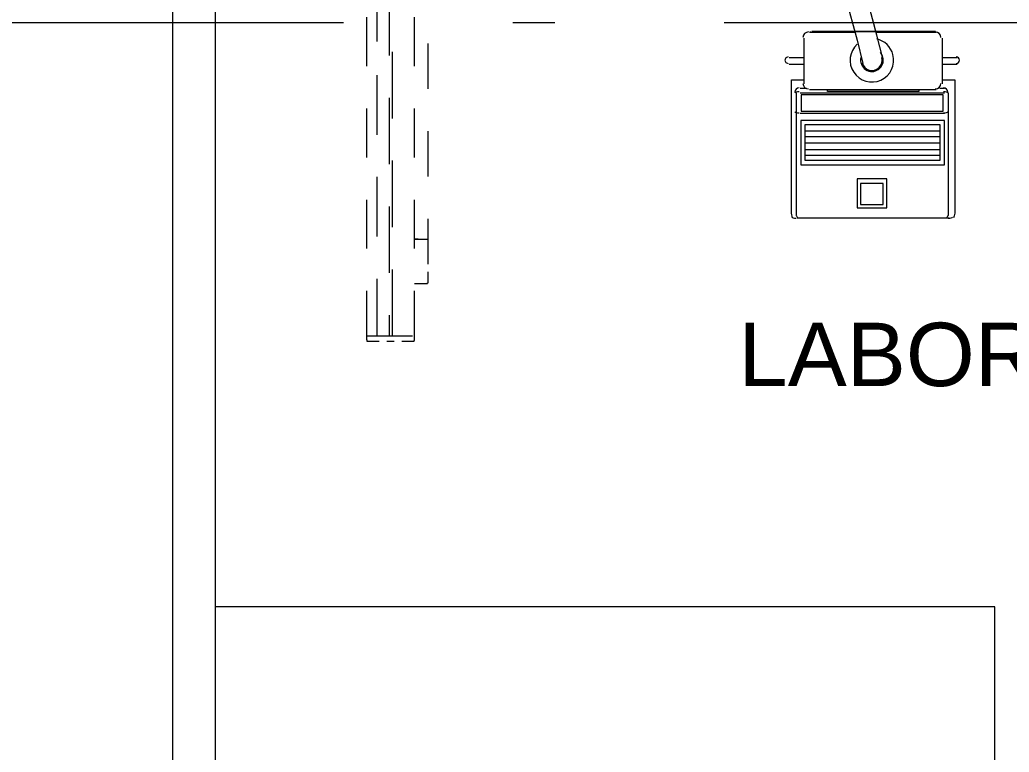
# Model space of a CAD drawing. Header units: metres. Extents: x -22 to 564, y 0 to 143.
# Drawn here: x -0.988 to 1.353, y 39.149 to 40.882 of the extents above; entities that cross this region are included whole.
import ezdxf
from ezdxf.xclip import XClip

# ---------------------------------------------------------------- set-up
doc = ezdxf.new("R2010")
doc.units = ezdxf.units.M
doc.header["$XCLIPFRAME"] = 2
doc.linetypes.add('EJES630', pattern=[6.3, 5.5, -0.4, 0, -0.4])
doc.linetypes.add('XREF RADIOFARMACIA$0$PDF_IMPORT', pattern=[1, 0.8, -0.2])
doc.layers.add('EJES', color=11, linetype='EJES630', lineweight=0)
doc.layers.add('XREF RADIOFARMACIA$0$MUROS DE TABLAROCA', color=150, linetype='Continuous', lineweight=13)
for name, color, linetype in [('TEXTO', 7, 'Continuous'), ('XREF  PB CONJ$0$PARQUE', 251, 'Continuous'), ('XREF RADIOFARMACIA$0$Mobiliario Fijo', 40, 'Continuous')]:
    doc.layers.add(name, color=color, linetype=linetype)
doc.layers.get('Defpoints').off()
doc.styles.add('100 LOCALES 25', font='arial.ttf', dxfattribs={"height": 0.25})

# ---------------------------------------------------------------- blocks, each defined once
blk = doc.blocks.new('XREF  PB CONJ')
at = {"layer": 'XREF  PB CONJ$0$PARQUE', "true_color": 0x136734}
h = blk.add_hatch(dxfattribs=at)
h.set_pattern_fill('CROSS', color=116, scale=0.02, angle=90)
edge = h.paths.add_edge_path()
edge.add_line((3.5883, 104.6056), (1.6936, 104.3684))
edge.add_line((1.6936, 104.3684), (2.4784, 17.6083))
edge.add_line((2.4784, 17.6083), (97.731, 17.9336))
edge.add_arc((97.7247, 19.237), 1.3034, 270.2752, 363.1006)
edge.add_line((99.0262, 19.3075), (96.4762, 19.3078))
edge.add_line((96.4762, 19.3078), (96.602, 20.224))
edge.add_line((96.602, 20.224), (62.4128, 20.224))
edge.add_arc((58.6329, 24.6535), 5.8231, 229.52466, 310.47534, ccw=False)
edge.add_line((54.8531, 20.224), (26.2527, 20.2188))
edge.add_line((26.2527, 20.2188), (4.2837, 20.0304))
edge.add_line((4.2837, 20.0304), (4.055, 46.6913))
edge.add_line((4.055, 46.6913), (2.3881, 46.6912))
edge.add_line((2.3881, 46.6912), (2.3881, 54.8033))
edge.add_line((2.3881, 54.8033), (3.9854, 54.8034))
edge.add_line((3.9854, 54.8034), (3.7464, 82.6679))
edge.add_line((3.7464, 82.6679), (3.6185, 95.2556))
edge.add_line((3.6185, 95.2556), (3.5883, 104.6056))
blk = doc.blocks.new('XREF RADIOFARMACIA$0$EQUIPO 2')
at = {"lineweight": 5}
for p, q in [((2546.5926, 1757.2742), (2546.5912, 1757.2742)), ((2546.5912, 1757.2742), (2546.5912, 1757.2728)), ((2546.594, 1757.2742), (2546.5926, 1757.2742)), ((2546.5912, 1757.2728), (2546.5912, 1757.2714)), ((2546.5912, 1757.2714), (2546.5912, 1757.2453)), ((2546.5912, 1757.2274), (2546.5912, 1757.2095)), ((2546.5912, 1757.1916), (2546.5912, 1757.1655)), ((2546.5912, 1757.1655), (2546.5912, 1757.1641)), ((2546.5912, 1757.1641), (2546.5912, 1757.1628)), ((2546.5912, 1757.1628), (2546.5926, 1757.1628)), ((2546.5926, 1757.1628), (2546.5926, 1757.1614)), ((2546.5926, 1757.1614), (2546.594, 1757.1614)), ((2546.7274, 1757.1614), (2546.7274, 1757.1339)), ((2546.832, 1757.1531), (2546.832, 1757.1614)), ((2546.832, 1757.1614), (2546.832, 1757.1297)), ((2546.7274, 1757.1339), (2546.7274, 1757.1325)), ((2546.7274, 1757.1325), (2546.7274, 1757.1311)), ((2546.7274, 1757.1311), (2546.7288, 1757.1311)), ((2546.7288, 1757.1311), (2546.7288, 1757.1297)), ((2546.7288, 1757.1297), (2546.7302, 1757.1297)), ((2546.7302, 1757.1297), (2546.755, 1757.1297)), ((2546.8829, 1756.2672), (2546.8939, 1756.2699)), ((2546.8939, 1756.2699), (2547.2089, 1756.2699)), ((2547.2089, 1756.2699), (2547.2089, 1756.2397)), ((2547.2461, 1756.2754), (2547.2461, 1756.2534)), ((2547.2612, 1756.2534), (2547.2612, 1756.2754)), ((2546.8815, 1755.8971), (2546.8815, 1756.2562)), ((2546.8843, 1756.2562), (2546.8829, 1756.2548)), ((2546.8829, 1756.2548), (2546.8829, 1756.2521)), ((2546.8829, 1756.2521), (2546.8829, 1755.9054)), ((2546.887, 1756.2576), (2546.8843, 1756.2562)), ((2546.8884, 1756.2589), (2546.887, 1756.2576)), ((2546.8898, 1756.2589), (2546.8884, 1756.2589)), ((2546.898, 1756.2589), (2546.8898, 1756.2589)), ((2547.1319, 1756.2589), (2546.898, 1756.2589)), ((2547.1126, 1756.2479), (2547.0081, 1756.2479)), ((2547.0081, 1756.2479), (2547.0081, 1755.9081)), ((2547.1126, 1755.9081), (2547.1126, 1756.2479)), ((2547.1291, 1755.9081), (2547.1291, 1756.2493)), ((2547.1773, 1756.2589), (2547.1319, 1756.2589)), ((2547.1732, 1756.2466), (2547.1346, 1756.2466)), ((2547.1346, 1756.2466), (2547.1346, 1755.9109)), ((2547.1732, 1755.9109), (2547.1732, 1756.2466)), ((2547.1787, 1756.2589), (2547.1773, 1756.2589)), ((2547.1787, 1756.2493), (2547.1787, 1755.9081)), ((2547.1883, 1756.2342), (2547.1883, 1756.2493)), ((2547.2461, 1756.2534), (2547.2461, 1756.2397)), ((2547.2612, 1756.2397), (2547.2612, 1756.2534)), ((2547.103, 1756.2383), (2547.0191, 1756.2383)), ((2547.0191, 1756.2383), (2547.0191, 1755.9178)), ((2547.0301, 1755.9178), (2547.0301, 1756.2383)), ((2547.0438, 1755.9178), (2547.0438, 1756.2383)), ((2547.059, 1755.9178), (2547.059, 1756.2383)), ((2547.0741, 1755.9178), (2547.0741, 1756.2383)), ((2547.0879, 1755.9178), (2547.0879, 1756.2383)), ((2547.103, 1755.9178), (2547.103, 1756.2383)), ((2547.1855, 1755.9274), (2547.1855, 1756.2273)), ((2547.1993, 1756.2397), (2547.308, 1756.2397)), ((2547.3217, 1756.2273), (2547.3217, 1756.12)), ((2547.3217, 1756.2245), (2547.3231, 1756.2245)), ((2547.1814, 1756.1819), (2547.1814, 1756.1846)), ((2547.1814, 1756.1846), (2547.1855, 1756.1846)), ((2547.1814, 1755.9728), (2547.1814, 1756.1819)), ((2547.557, 1756.1833), (2547.3025, 1756.1145)), ((2547.3149, 1756.0677), (2547.5694, 1756.1365)), ((2546.9751, 1756.1145), (2546.9063, 1756.1145)), ((2546.9063, 1756.1145), (2546.9063, 1756.0443)), ((2546.9145, 1756.1062), (2546.9145, 1756.0526)), ((2546.9627, 1756.1062), (2546.9145, 1756.1062)), ((2546.9641, 1756.1062), (2546.9627, 1756.1062)), ((2546.9641, 1756.0526), (2546.9641, 1756.1062)), ((2546.9751, 1756.0443), (2546.9751, 1756.1145)), ((2547.3025, 1756.1145), (2547.2474, 1756.1007)), ((2547.2598, 1756.054), (2547.3149, 1756.0677)), ((2547.3217, 1756.0705), (2547.3217, 1755.9274)), ((2546.9063, 1756.0443), (2546.9751, 1756.0443)), ((2546.9145, 1756.0526), (2546.9627, 1756.0526)), ((2546.9627, 1756.0526), (2546.9641, 1756.0526)), ((2547.1814, 1755.9687), (2547.1814, 1755.9728)), ((2547.1855, 1755.9687), (2547.1814, 1755.9687)), ((2547.0191, 1755.9178), (2547.103, 1755.9178)), ((2547.1883, 1755.9081), (2547.1883, 1755.9191)), ((2546.8829, 1755.9054), (2546.8829, 1755.9026)), ((2546.8829, 1755.9026), (2546.8843, 1755.9013)), ((2546.8843, 1755.9013), (2546.887, 1755.8999)), ((2546.887, 1755.8999), (2546.8884, 1755.8985)), ((2546.8884, 1755.8985), (2546.8898, 1755.8985)), ((2546.8898, 1755.8985), (2546.898, 1755.8985)), ((2546.898, 1755.8985), (2547.1319, 1755.8985)), ((2547.0081, 1755.9081), (2547.1126, 1755.9081)), ((2547.1319, 1755.8985), (2547.1773, 1755.8985)), ((2547.1346, 1755.9109), (2547.1732, 1755.9109)), ((2547.1773, 1755.8985), (2547.1787, 1755.8985)), ((2547.308, 1755.9136), (2547.1993, 1755.9136)), ((2547.2089, 1755.9136), (2547.2089, 1755.8834)), ((2547.2461, 1755.9136), (2547.2461, 1755.8999)), ((2547.2461, 1755.8999), (2547.2461, 1755.8779)), ((2547.2612, 1755.8999), (2547.2612, 1755.9136)), ((2547.2612, 1755.8779), (2547.2612, 1755.8999)), ((2546.887, 1755.8848), (2546.8829, 1755.8861)), ((2546.8939, 1755.8834), (2546.887, 1755.8848)), ((2547.2089, 1755.8834), (2546.8939, 1755.8834))]:
    blk.add_line(p, q, dxfattribs=at)
at = {"linetype": 'XREF RADIOFARMACIA$0$PDF_IMPORT', "lineweight": 5, "ltscale": 0.144735}
for p, q in [((2546.594, 1757.2742), (2547.7207, 1757.2742)), ((2546.594, 1757.1614), (2547.7166, 1757.1614))]:
    blk.add_line(p, q, dxfattribs=at)
at = {"linetype": 'XREF RADIOFARMACIA$0$PDF_IMPORT', "lineweight": 5, "ltscale": 0.134396}
for p, q in [((2546.6036, 1757.2742), (2546.6036, 1757.1614)), ((2546.7728, 1757.1297), (2547.5102, 1757.1297))]:
    blk.add_line(p, q, dxfattribs=at)
at = {"linetype": 'XREF RADIOFARMACIA$0$PDF_IMPORT', "lineweight": 5, "ltscale": 0.175749}
for p, q in [((2547.2199, 1757.2508), (2546.6036, 1757.2508)), ((2547.6808, 1757.2508), (2547.2199, 1757.2508))]:
    blk.add_line(p, q, dxfattribs=at)
at = {"linetype": 'XREF RADIOFARMACIA$0$PDF_IMPORT', "lineweight": 5, "ltscale": 0.196425}
for p, q in [((2547.6808, 1757.2219), (2546.6036, 1757.2219)), ((2546.6036, 1757.2137), (2547.6808, 1757.2137))]:
    blk.add_line(p, q, dxfattribs=at)
at = {"linetype": 'XREF RADIOFARMACIA$0$PDF_IMPORT', "lineweight": 5, "ltscale": 1.033818}
for p, q in [((2547.3231, 1755.9288), (2547.3231, 1756.2218)), ((2547.3231, 1756.2218), (2547.3231, 1755.9288))]:
    blk.add_line(p, q, dxfattribs=at)
at = {"lineweight": 5}
for centre, radius, start, end in [((2547.2555, 1756.2776), 0.00757, 0, 180.0001), ((2547.1799, 1756.2515), 0.0103, 0, 90), ((2547.2005, 1756.2295), 0.0131, 90, 180), ((2547.3092, 1756.2295), 0.013, 88.5208, 90.0012), ((2547.3092, 1756.2295), 0.0131, 0, 88.5223), ((2547.2555, 1756.0795), 0.0516, 42.6709, 285.0018), ((2547.2555, 1756.0795), 0.0268, 76.4264, 285.0018), ((2547.2555, 1756.0795), 0.0241, 105.0018, 285.0018), ((2547.2555, 1756.0795), 0.0268, 285.0018, 313.5771), ((2547.2555, 1756.0795), 0.0516, 285.0018, 347.3273), ((2547.2005, 1755.9296), 0.0131, 180, 270), ((2547.3092, 1755.9296), 0.013, 269.9988, 271.4792), ((2547.3092, 1755.9296), 0.0131, 271.4777, 360), ((2547.1799, 1755.9103), 0.0103, 270, 360), ((2547.2555, 1755.8801), 0.00757, 179.9999, 270.0001), ((2547.2555, 1755.8801), 0.00757, 269.9999, 359.9999)]:
    blk.add_arc(centre, radius, start, end, dxfattribs=at)
for points in [[(2546.8841, 1756.2687), (2546.8829, 1756.2687), (2546.882, 1756.2641), (2546.882, 1756.2584)], [(2547.1331, 1756.2618), (2547.132, 1756.2618), (2547.131, 1756.2572), (2547.131, 1756.2515)], [(2547.1806, 1756.2515), (2547.1806, 1756.2572), (2547.1796, 1756.2618), (2547.1785, 1756.2618)], [(2546.882, 1755.8993), (2546.882, 1755.8936), (2546.8829, 1755.889), (2546.8841, 1755.889)], [(2547.131, 1755.9103), (2547.131, 1755.9046), (2547.132, 1755.9), (2547.1331, 1755.9)], [(2547.1785, 1755.9), (2547.1796, 1755.9), (2547.1806, 1755.9046), (2547.1806, 1755.9103)]]:
    blk.add_open_spline(points, degree=3, dxfattribs=at)
blk = doc.blocks.new('XREF RADIOFARMACIA')
at = {"layer": 'XREF RADIOFARMACIA$0$Mobiliario Fijo', "lineweight": 5}
blk.add_lwpolyline([(5.7187, 18.3209), (6.3185, 18.3209), (6.3185, 20.1657), (5.7187, 20.1657)], close=True, dxfattribs=at)
at = {"layer": 'XREF RADIOFARMACIA$0$MUROS DE TABLAROCA'}
blk.add_lwpolyline([(9.9984, 20.2661), (9.9984, 20.1657), (8.1399, 20.1657), (8.1399, 19.8658), (8.0409, 19.8658), (8.0409, 20.1657), (5.7187, 20.1657), (5.7187, 17.3167), (5.6197, 17.3167), (5.6197, 18.6662), (5.0185, 18.6662), (5.0185, 18.7666), (5.6197, 18.7666), (5.6197, 20.1657), (5.0185, 20.1657), (5.0185, 20.2661), (9.9984, 20.2661)], dxfattribs=at)
at = {"layer": 'XREF RADIOFARMACIA$0$Mobiliario Fijo', "lineweight": 5}
blk.add_blockref('XREF RADIOFARMACIA$0$EQUIPO 2', (-2539.6441, -1737.4675), dxfattribs=at)

msp = doc.modelspace()

# ---------------------------------------------------------------- block references
ref = msp.add_blockref('XREF  PB CONJ', (67.8976, 28.71, 0), dxfattribs=dict(rotation=89.50849308405942))
XClip(ref).set_block_clipping_path([(-2.936402334, 82.9334608569), (21.1250270707, 82.9334608569), (21.1250270707, 49.0397586863), (26.6296707885, 49.0397586863), (26.6284018429, 17.4712422498), (-2.8531787476, 17.4341989701)])

# ---------------------------------------------------------------- next in the draw order: linework, layer by layer
at = {"layer": 'EJES'}
msp.add_line((-5.7215, 40.8751), (52.7417, 40.8751), dxfattribs=at)

# ---------------------------------------------------------------- next in the draw order: block references
at = {"layer": 'Defpoints', "rotation": 90}
msp.add_blockref('XREF RADIOFARMACIA', (19.6403, 33.1746, 0), dxfattribs=at)

# ---------------------------------------------------------------- next in the draw order: texts
at = {"layer": 'TEXTO', "color": 0, "insert": (2.0982, 40.1651, 0), "char_height": 0.15, "width": 3.081212, "attachment_point": 2, "style": '100 LOCALES 25'}
msp.add_mtext('\\pxqc;LABORATORIO CALIENTE 1', dxfattribs=at)

doc.saveas('drawing.dxf')
